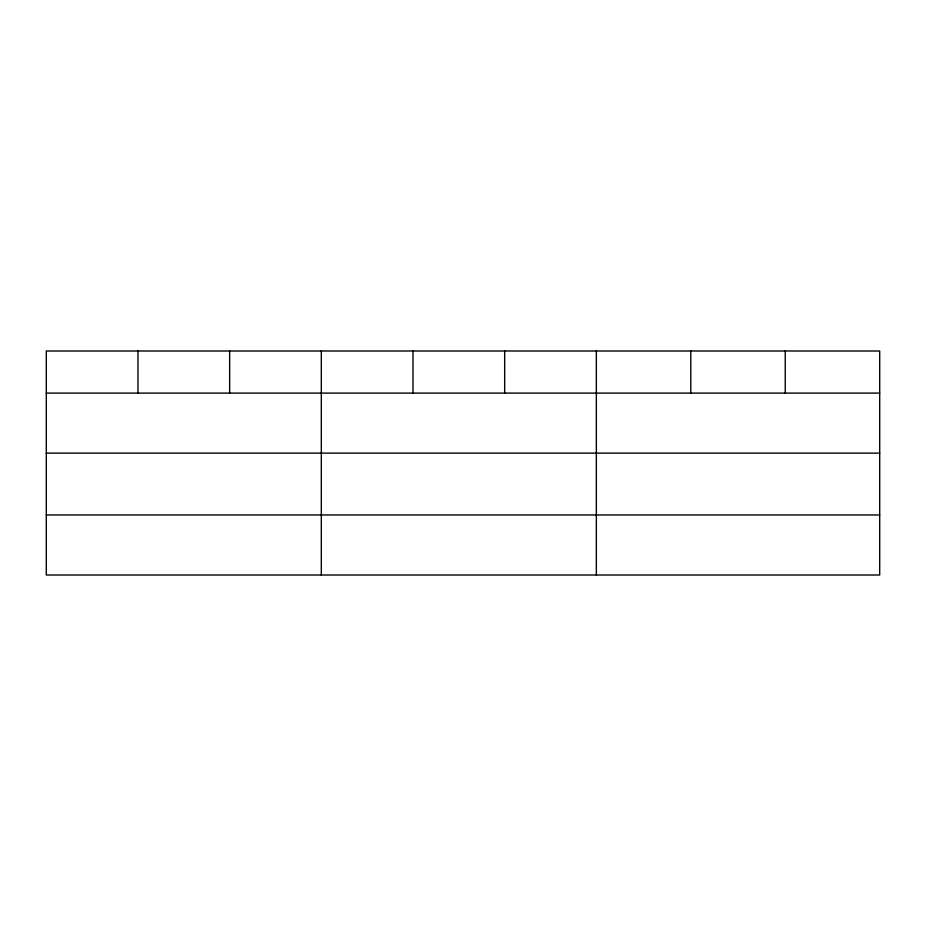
<?xml version="1.0" encoding="UTF-8"?>
<svg xmlns="http://www.w3.org/2000/svg" width="926" height="926" viewBox="0 0 926 926"><rect width="100%" height="100%" fill="white"/><g stroke="black" fill="none" stroke-linecap="round" stroke-linejoin="round"><path stroke-width="1.39" d="M879.7 453.127L879.7 351L46.3 351L46.3 575L879.7 575L879.7 453.127L46.3 453.127M46.3 393.099L879.7 393.099M46.3 514.972L879.7 514.972M785.248 351L785.248 393.099M690.796 351L690.796 393.099M596.344 351L596.344 575M504.67 351L504.67 393.099M412.996 351L412.996 393.099M321.322 351L321.322 575M229.648 351L229.648 393.099M137.974 351L137.974 393.099"/></g></svg>
